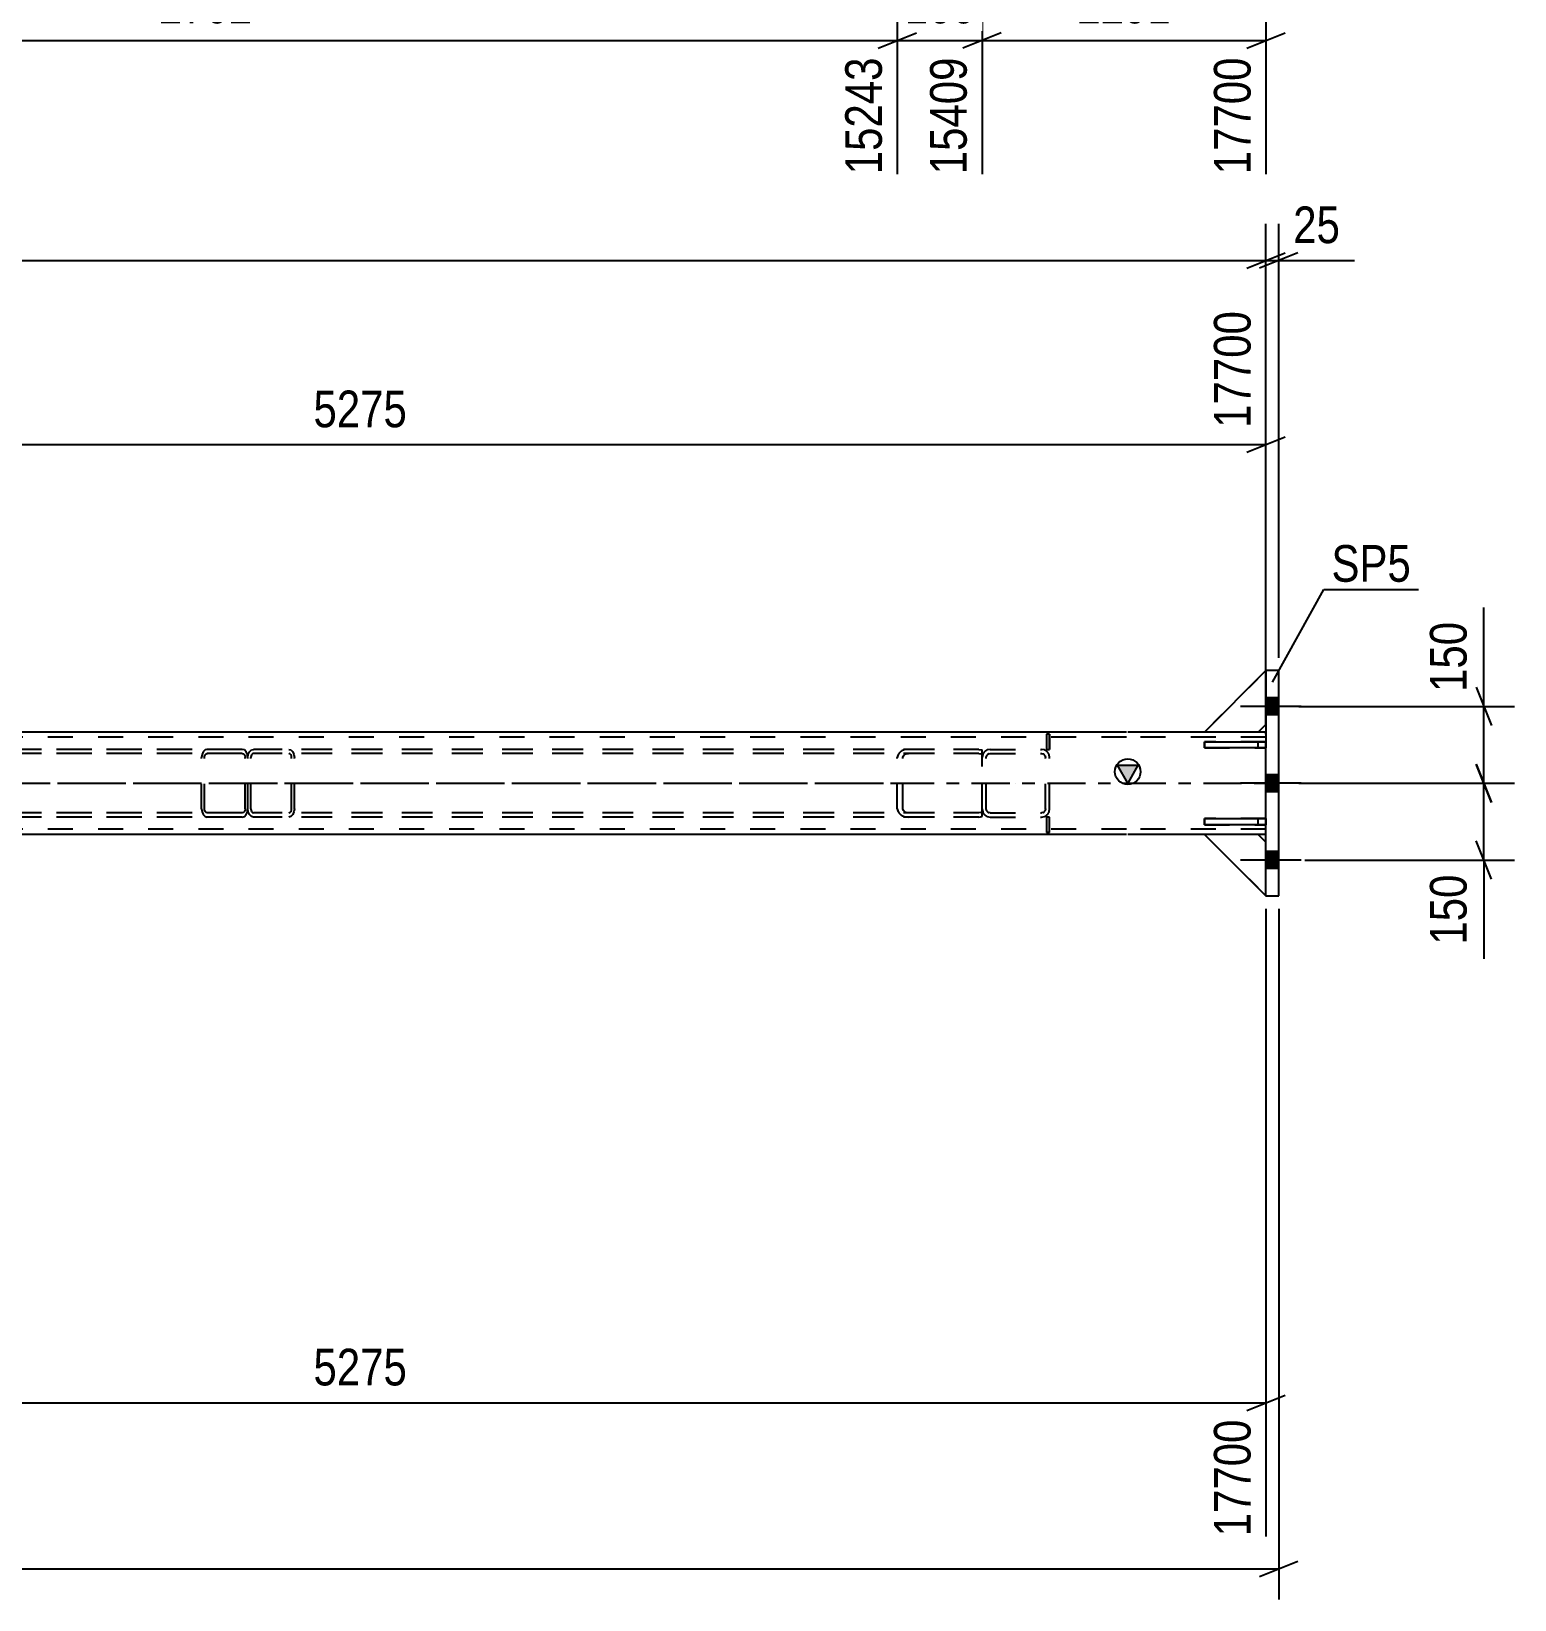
# Model space of a CAD drawing. Header units: millimetres. Extents: x -91 to 750, y -434 to 160.
# Drawn here: x 502.1 to 618, y -271.5 to -149 of the extents above; entities that cross this region are included whole.
import ezdxf

# ---------------------------------------------------------------- set-up
doc = ezdxf.new("R2010")
doc.units = ezdxf.units.MM
doc.linetypes.add('DXK_LINE_DOT2', pattern=[3.9198, 1.9599, -1.9599])
doc.linetypes.add('DXK_LINE_DOT3', pattern=[5.9187, 2.979, -0.9799, 0.9799, -0.9799])
doc.styles.add('Arial Narrow', font='ARIALN.TTF', dxfattribs={"height": 0.2})

# ---------------------------------------------------------------- blocks, each defined once
blk = doc.blocks.new('Part-761555327-1507 - 1403')
at = {"linetype": 'Continuous'}
blk.add_hatch(color=2, dxfattribs=at).paths.add_polyline_path([(587.74, -207.72), (586.94, -206.32), (588.54, -206.32)])
at = {"color": 7, "linetype": 'DXK_LINE_DOT2'}
for p, q in [((587.64, -204.12), (-40, -204.12)), ((598.54, -204.12), (587.74, -204.12)), ((597.94, -203.72), (593.74, -203.72)), ((598.54, -211.72), (598.54, -203.72)), ((587.64, -211.32), (-40, -211.32)), ((598.54, -211.32), (587.74, -211.32)), ((597.94, -211.72), (593.74, -211.72))]:
    blk.add_line(p, q, dxfattribs=at)
at = {"color": 2, "linetype": 'Continuous'}
for p, q in [((587.64, -203.72), (-35.2, -203.72)), ((593.74, -203.72), (587.74, -203.72)), ((598.54, -203.72), (597.94, -203.72)), ((587.74, -207.72), (586.94, -206.32)), ((586.94, -206.32), (588.54, -206.32)), ((588.54, -206.32), (587.74, -207.72)), ((587.64, -211.72), (-35.2, -211.72)), ((593.74, -211.72), (587.74, -211.72)), ((598.54, -211.72), (597.94, -211.72))]:
    blk.add_line(p, q, dxfattribs=at)
at = {"color": 7, "linetype": 'DXK_LINE_DOT3'}
for p, q in [((-40, -207.72), (587.64, -207.72)), ((587.74, -207.72), (598.54, -207.72))]:
    blk.add_line(p, q, dxfattribs=at)
at = {"color": 2, "linetype": 'Continuous'}
blk.add_circle((587.74, -206.82), 1, dxfattribs=at)
blk = doc.blocks.new('Part-761555327-1472 - 1403')
at = {"color": 2, "linetype": 'Continuous'}
for p, q in [((593.74, -203.72), (598.54, -198.92)), ((598.54, -203.12), (597.94, -203.72)), ((597.94, -203.72), (593.74, -203.72))]:
    blk.add_line(p, q, dxfattribs=at)
at = {"color": 7, "linetype": 'DXK_LINE_DOT2'}
blk.add_line((598.54, -203.12), (598.54, -198.92), dxfattribs=at)
blk = doc.blocks.new('Part-761555327-1609 - 1403')
at = {"color": 7, "linetype": 'DXK_LINE_DOT2'}
for p, q in [((461.9, -205.08), (461.64, -205.11)), ((461.64, -205.11), (461.64, -210.32)), ((461.64, -205.46), (461.73, -205.42)), ((461.73, -205.42), (461.9, -205.4)), ((572.63, -205.08), (461.9, -205.08)), ((572.63, -205.4), (461.9, -205.4)), ((467.73, -205.12), (467.39, -205.08)), ((467.39, -205.4), (467.56, -205.42)), ((467.8, -205.59), (467.83, -205.72)), ((467.83, -209.72), (467.83, -205.72)), ((468.27, -205.72), (468.2, -205.47)), ((468.27, -209.72), (468.27, -205.72)), ((461.73, -210.01), (461.64, -209.97)), ((461.64, -210.32), (461.9, -210.36)), ((461.9, -210.04), (461.73, -210.01)), ((572.63, -210.04), (461.9, -210.04)), ((572.63, -210.36), (461.9, -210.36)), ((467.56, -210.01), (467.39, -210.04)), ((467.39, -210.36), (467.73, -210.31)), ((467.83, -209.72), (467.8, -209.84)), ((468.2, -209.96), (468.27, -209.72))]:
    blk.add_line(p, q, dxfattribs=at)
at = {"color": 7, "linetype": 'DXK_LINE_DOT3'}
blk.add_line((464.64, -207.72), (569.89, -207.72), dxfattribs=at)
at = {"color": 7, "linetype": 'DXK_LINE_DOT2'}
for centre, radius, start, end in [((467.46, -205.81), 0.401, 32.4104, 75.4453), ((467.52, -205.9), 0.802, 32.4104, 75.4453), ((467.46, -209.62), 0.401, 284.5547, 327.5896), ((467.52, -209.53), 0.802, 284.5547, 327.5896)]:
    blk.add_arc(centre, radius, start, end, dxfattribs=at)
blk = doc.blocks.new('Bolt-761555327-1533 - 1403')
at = {"linetype": 'Continuous'}
for points in [[(599.54, -202.38), (599.54, -201.06), (598.54, -201.06), (598.54, -202.38)], [(599.54, -202.38), (599.54, -201.06), (598.54, -201.06), (598.54, -202.38)], [(599.54, -202.38), (599.54, -201.06), (598.54, -201.06), (598.54, -202.38)], [(599.54, -202.38), (599.54, -201.06), (598.54, -201.06), (598.54, -202.38)], [(599.54, -208.38), (599.54, -207.06), (598.54, -207.06), (598.54, -208.38)], [(599.54, -208.38), (599.54, -207.06), (598.54, -207.06), (598.54, -208.38)], [(599.54, -214.38), (599.54, -213.06), (598.54, -213.06), (598.54, -214.38)], [(599.54, -214.38), (599.54, -213.06), (598.54, -213.06), (598.54, -214.38)], [(599.54, -214.38), (599.54, -213.06), (598.54, -213.06), (598.54, -214.38)], [(599.54, -214.38), (599.54, -213.06), (598.54, -213.06), (598.54, -214.38)]]:
    blk.add_hatch(color=1, dxfattribs=at).paths.add_polyline_path(points)
at = {"color": 1, "linetype": 'Continuous'}
for p, q in [((601.3, -201.72), (596.54, -201.72)), ((601.3, -201.72), (596.54, -201.72)), ((601.3, -201.72), (596.54, -201.72)), ((601.3, -201.72), (596.54, -201.72)), ((599.54, -201.06), (598.54, -201.06)), ((599.54, -201.06), (598.54, -201.06)), ((599.54, -201.06), (598.54, -201.06)), ((599.54, -201.06), (598.54, -201.06)), ((599.54, -202.38), (598.54, -202.38)), ((599.54, -202.38), (598.54, -202.38)), ((599.54, -202.38), (598.54, -202.38)), ((599.54, -202.38), (598.54, -202.38)), ((601.3, -207.72), (596.54, -207.72)), ((601.3, -207.72), (596.54, -207.72)), ((599.54, -207.06), (598.54, -207.06)), ((599.54, -207.06), (598.54, -207.06)), ((599.54, -208.38), (598.54, -208.38)), ((599.54, -208.38), (598.54, -208.38)), ((599.54, -213.06), (598.54, -213.06)), ((599.54, -213.06), (598.54, -213.06)), ((599.54, -213.06), (598.54, -213.06)), ((599.54, -213.06), (598.54, -213.06)), ((601.3, -213.72), (596.54, -213.72)), ((601.3, -213.72), (596.54, -213.72)), ((601.3, -213.72), (596.54, -213.72)), ((601.3, -213.72), (596.54, -213.72)), ((599.54, -214.38), (598.54, -214.38)), ((599.54, -214.38), (598.54, -214.38)), ((599.54, -214.38), (598.54, -214.38)), ((599.54, -214.38), (598.54, -214.38))]:
    blk.add_line(p, q, dxfattribs=at)
blk = doc.blocks.new('Part-761555327-1475 - 1403')
at = {"color": 2, "linetype": 'Continuous'}
for p, q in [((597.94, -211.72), (593.74, -211.72)), ((593.74, -211.72), (598.54, -216.52)), ((598.54, -212.32), (597.94, -211.72))]:
    blk.add_line(p, q, dxfattribs=at)
at = {"color": 7, "linetype": 'DXK_LINE_DOT2'}
blk.add_line((598.54, -216.52), (598.54, -212.32), dxfattribs=at)
blk = doc.blocks.new('Part-761555327-1489 - 1403')
at = {"color": 7, "linetype": 'DXK_LINE_DOT2'}
for p, q in [((581.64, -203.88), (581.4, -203.88)), ((581.4, -203.88), (581.4, -205.08)), ((581.4, -203.88), (581.4, -205.08)), ((581.64, -203.88), (581.64, -205.08)), ((581.64, -205.08), (581.64, -203.88)), ((581.4, -205.08), (581.64, -205.08))]:
    blk.add_line(p, q, dxfattribs=at)
blk = doc.blocks.new('Part-761555327-1623 - 1403')
at = {"color": 7, "linetype": 'DXK_LINE_DOT2'}
for p, q in [((597.94, -211.72), (593.74, -211.72)), ((593.74, -211.72), (598.54, -216.52)), ((598.54, -212.32), (597.94, -211.72)), ((598.54, -216.52), (598.54, -212.32))]:
    blk.add_line(p, q, dxfattribs=at)
blk = doc.blocks.new('Part-761555327-1490 - 1403')
at = {"color": 7, "linetype": 'DXK_LINE_DOT2'}
for p, q in [((581.64, -210.36), (581.4, -210.36)), ((581.4, -210.36), (581.4, -211.56)), ((581.4, -210.36), (581.4, -211.56)), ((581.64, -211.56), (581.64, -210.36)), ((581.64, -211.56), (581.64, -210.36)), ((581.64, -211.56), (581.4, -211.56))]:
    blk.add_line(p, q, dxfattribs=at)
blk = doc.blocks.new('Part-761555327-1518 - 1403')
at = {"color": 2, "linetype": 'Continuous'}
for p, q in [((593.74, -210.96), (593.74, -210.48)), ((593.74, -210.48), (598.54, -210.48)), ((598.54, -210.48), (598.54, -210.96)), ((598.54, -210.96), (593.74, -210.96))]:
    blk.add_line(p, q, dxfattribs=at)
at = {"color": 7, "linetype": 'DXK_LINE_DOT2'}
blk.add_line((597.94, -210.96), (597.94, -210.48), dxfattribs=at)
blk = doc.blocks.new('Part-761555327-1519 - 1403')
at = {"color": 2, "linetype": 'Continuous'}
for p, q in [((593.74, -204.96), (593.74, -204.48)), ((593.74, -204.48), (598.54, -204.48)), ((598.54, -204.48), (598.54, -204.96)), ((598.54, -204.96), (593.74, -204.96))]:
    blk.add_line(p, q, dxfattribs=at)
at = {"color": 7, "linetype": 'DXK_LINE_DOT2'}
blk.add_line((597.94, -204.96), (597.94, -204.48), dxfattribs=at)
blk = doc.blocks.new('Part-761555327-1567 - 1403')
at = {"color": 2, "linetype": 'Continuous'}
for p, q in [((599.54, -198.92), (598.54, -198.92)), ((598.54, -198.92), (598.54, -204.48)), ((599.54, -216.52), (599.54, -198.92)), ((598.54, -210.48), (598.54, -204.96)), ((598.54, -216.52), (598.54, -210.96)), ((598.54, -216.52), (599.54, -216.52))]:
    blk.add_line(p, q, dxfattribs=at)
at = {"color": 7, "linetype": 'DXK_LINE_DOT2'}
for p, q in [((598.54, -204.48), (598.54, -204.96)), ((598.54, -210.96), (598.54, -210.48))]:
    blk.add_line(p, q, dxfattribs=at)
blk = doc.blocks.new('Part-761555327-1568 - 1403')
at = {"color": 7, "linetype": 'DXK_LINE_DOT2'}
for p, q in [((519, -205.72), (519.03, -205.47)), ((519, -209.72), (519, -205.72)), ((519.03, -205.47), (519.13, -205.26)), ((519.13, -205.26), (519.27, -205.12)), ((519.24, -205.59), (519.22, -205.72)), ((519.22, -209.72), (519.22, -205.72)), ((519.29, -205.49), (519.24, -205.59)), ((519.27, -205.12), (519.44, -205.08)), ((519.36, -205.42), (519.29, -205.49)), ((519.44, -205.4), (519.36, -205.42)), ((576.1, -205.08), (519.44, -205.08)), ((576.1, -205.4), (519.44, -205.4)), ((522.19, -205.08), (522.35, -205.12)), ((522.27, -205.42), (522.19, -205.4)), ((522.34, -205.49), (522.27, -205.42)), ((522.39, -205.59), (522.34, -205.49)), ((522.35, -205.12), (522.5, -205.26)), ((522.41, -205.72), (522.39, -205.59)), ((522.41, -209.72), (522.41, -205.72)), ((522.5, -205.26), (522.59, -205.47)), ((522.59, -205.47), (522.63, -205.72)), ((522.63, -209.72), (522.63, -205.72)), ((569.8, -205.47), (569.73, -205.72)), ((569.73, -209.72), (569.73, -205.72)), ((570.17, -205.72), (570.21, -205.59)), ((570.17, -209.72), (570.17, -205.72)), ((570.61, -205.08), (570.28, -205.12)), ((570.45, -205.42), (570.61, -205.4)), ((576.1, -205.08), (576.36, -205.11)), ((576.1, -205.4), (576.27, -205.42)), ((576.27, -205.42), (576.36, -205.46)), ((576.36, -210.32), (576.36, -205.11)), ((519.03, -209.96), (519, -209.72)), ((519.13, -210.17), (519.03, -209.96)), ((519.27, -210.31), (519.13, -210.17)), ((519.22, -209.72), (519.24, -209.84)), ((519.24, -209.84), (519.29, -209.94)), ((519.44, -210.36), (519.27, -210.31)), ((519.29, -209.94), (519.36, -210.01)), ((519.36, -210.01), (519.44, -210.04)), ((576.1, -210.04), (519.44, -210.04)), ((576.1, -210.36), (519.44, -210.36)), ((522.19, -210.04), (522.27, -210.01)), ((522.35, -210.31), (522.19, -210.36)), ((522.27, -210.01), (522.34, -209.94)), ((522.34, -209.94), (522.39, -209.84)), ((522.5, -210.17), (522.35, -210.31)), ((522.39, -209.84), (522.41, -209.72)), ((522.59, -209.96), (522.5, -210.17)), ((522.63, -209.72), (522.59, -209.96)), ((569.73, -209.72), (569.8, -209.96)), ((570.21, -209.84), (570.17, -209.72)), ((570.28, -210.31), (570.61, -210.36)), ((570.61, -210.04), (570.45, -210.01)), ((576.27, -210.01), (576.1, -210.04)), ((576.1, -210.36), (576.36, -210.32)), ((576.36, -209.97), (576.27, -210.01))]:
    blk.add_line(p, q, dxfattribs=at)
for centre, radius, start, end in [((570.48, -205.9), 0.802, 104.5547, 147.5896), ((570.55, -205.81), 0.401, 104.5547, 147.5896), ((570.48, -209.53), 0.802, 212.4104, 255.4453), ((570.55, -209.62), 0.401, 212.4104, 255.4453)]:
    blk.add_arc(centre, radius, start, end, dxfattribs=at)
blk = doc.blocks.new('Part-761555327-1606 - 1403')
at = {"color": 7, "linetype": 'DXK_LINE_DOT2'}
for p, q in [((576.41, -205.47), (576.36, -205.72)), ((576.36, -209.72), (576.36, -205.72)), ((576.68, -205.72), (576.71, -205.59)), ((576.68, -209.72), (576.68, -205.72)), ((577, -205.08), (576.76, -205.12)), ((576.88, -205.42), (577, -205.4)), ((577, -205.08), (581, -205.08)), ((577, -205.4), (581, -205.4)), ((581.25, -205.12), (581, -205.08)), ((581, -205.4), (581.12, -205.42)), ((581.3, -205.59), (581.32, -205.72)), ((581.32, -209.72), (581.32, -205.72)), ((581.64, -205.72), (581.59, -205.47)), ((581.64, -209.72), (581.64, -205.72)), ((576.36, -209.72), (576.41, -209.96)), ((576.71, -209.84), (576.68, -209.72)), ((576.76, -210.31), (577, -210.36)), ((577, -210.04), (576.88, -210.01)), ((577, -210.04), (581, -210.04)), ((577, -210.36), (581, -210.36)), ((581.12, -210.01), (581, -210.04)), ((581, -210.36), (581.25, -210.31)), ((581.32, -209.72), (581.3, -209.84)), ((581.59, -209.96), (581.64, -209.72))]:
    blk.add_line(p, q, dxfattribs=at)
at = {"color": 7, "linetype": 'DXK_LINE_DOT3'}
blk.add_line((579, -207.72), (579, -207.72), dxfattribs=at)
at = {"color": 7, "linetype": 'DXK_LINE_DOT2'}
for centre, radius, start, end in [((577, -205.72), 0.64, 112.5, 157.5), ((577, -205.72), 0.32, 112.5, 157.5), ((581, -205.72), 0.32, 22.5, 67.5), ((581, -205.72), 0.64, 22.5, 67.5), ((577, -209.72), 0.64, 202.5, 247.5), ((577, -209.72), 0.32, 202.5, 247.5), ((581, -209.72), 0.32, 292.5, 337.5), ((581, -209.72), 0.64, 292.5, 337.5)]:
    blk.add_arc(centre, radius, start, end, dxfattribs=at)
blk = doc.blocks.new('Part-761555327-1610 - 1403')
at = {"color": 7, "linetype": 'DXK_LINE_DOT2'}
for p, q in [((518.56, -205.08), (465.37, -205.08)), ((518.56, -205.4), (465.37, -205.4)), ((515.41, -205.47), (515.38, -205.72)), ((515.38, -209.72), (515.38, -205.72)), ((515.51, -205.26), (515.41, -205.47)), ((515.65, -205.12), (515.51, -205.26)), ((515.6, -205.72), (515.61, -205.59)), ((515.6, -209.72), (515.6, -205.72)), ((515.61, -205.59), (515.66, -205.49)), ((515.82, -205.08), (515.65, -205.12)), ((515.66, -205.49), (515.73, -205.42)), ((515.73, -205.42), (515.82, -205.4)), ((518.73, -205.12), (518.56, -205.08)), ((518.56, -205.4), (518.65, -205.42)), ((518.65, -205.42), (518.72, -205.49)), ((518.72, -205.49), (518.77, -205.59)), ((518.87, -205.26), (518.73, -205.12)), ((518.77, -205.59), (518.78, -205.72)), ((518.78, -209.72), (518.78, -205.72)), ((518.97, -205.47), (518.87, -205.26)), ((519, -205.72), (518.97, -205.47)), ((519, -209.72), (519, -205.72)), ((518.56, -210.04), (465.37, -210.04)), ((518.56, -210.36), (465.37, -210.36)), ((515.38, -209.72), (515.41, -209.96)), ((515.41, -209.96), (515.51, -210.17)), ((515.51, -210.17), (515.65, -210.31)), ((515.61, -209.84), (515.6, -209.72)), ((515.66, -209.94), (515.61, -209.84)), ((515.65, -210.31), (515.82, -210.36)), ((515.73, -210.01), (515.66, -209.94)), ((515.82, -210.04), (515.73, -210.01)), ((518.65, -210.01), (518.56, -210.04)), ((518.56, -210.36), (518.73, -210.31)), ((518.72, -209.94), (518.65, -210.01)), ((518.77, -209.84), (518.72, -209.94)), ((518.73, -210.31), (518.87, -210.17)), ((518.78, -209.72), (518.77, -209.84)), ((518.87, -210.17), (518.97, -209.96)), ((518.97, -209.96), (519, -209.72))]:
    blk.add_line(p, q, dxfattribs=at)
blk = doc.blocks.new('Part-761555327-1618 - 1403')
at = {"color": 7, "linetype": 'DXK_LINE_DOT2'}
for p, q in [((593.74, -203.72), (598.54, -198.92)), ((598.54, -198.92), (598.54, -203.12)), ((598.54, -203.12), (597.94, -203.72)), ((597.94, -203.72), (593.74, -203.72))]:
    blk.add_line(p, q, dxfattribs=at)
blk = doc.blocks.new('Part-761555327-1620 - 1403')
at = {"color": 7, "linetype": 'DXK_LINE_DOT2'}
for p, q in [((593.74, -203.72), (598.54, -198.92)), ((598.54, -198.92), (598.54, -203.12)), ((598.54, -203.12), (597.94, -203.72)), ((597.94, -203.72), (593.74, -203.72))]:
    blk.add_line(p, q, dxfattribs=at)
blk = doc.blocks.new('Part-761555327-1621 - 1403')
at = {"color": 7, "linetype": 'DXK_LINE_DOT2'}
for p, q in [((597.94, -211.72), (593.74, -211.72)), ((593.74, -211.72), (598.54, -216.52)), ((598.54, -212.32), (597.94, -211.72)), ((598.54, -216.52), (598.54, -212.32))]:
    blk.add_line(p, q, dxfattribs=at)
blk = doc.blocks.new('Part-761555327-1624 - 1403')
at = {"color": 7, "linetype": 'DXK_LINE_DOT2'}
for p, q in [((598.54, -210.48), (593.74, -210.48)), ((593.74, -210.48), (593.74, -210.96)), ((597.94, -210.96), (597.94, -210.48)), ((598.54, -210.96), (598.54, -210.48)), ((593.74, -210.96), (598.54, -210.96))]:
    blk.add_line(p, q, dxfattribs=at)
blk = doc.blocks.new('Part-761555327-1625 - 1403')
at = {"color": 7, "linetype": 'DXK_LINE_DOT2'}
for p, q in [((598.54, -204.48), (593.74, -204.48)), ((593.74, -204.48), (593.74, -204.96)), ((597.94, -204.96), (597.94, -204.48)), ((598.54, -204.96), (598.54, -204.48)), ((593.74, -204.96), (598.54, -204.96))]:
    blk.add_line(p, q, dxfattribs=at)
blk = doc.blocks.new('StraightDimension-761555327-4321 - 3828')
at = {"color": 7, "linetype": 'Continuous'}
for p, q in [((576.36, -122.6), (576.36, -160.15)), ((598.54, -139.4), (598.54, -160.15)), ((577.86, -149.11), (574.86, -150.31)), ((597.04, -150.31), (600.04, -149.11)), ((576.36, -149.71), (598.54, -149.71))]:
    blk.add_line(p, q, dxfattribs=at)
at = {"color": 0}
blk.add_wipeout([(591.71, -148.96), (591.71, -144.76), (583.2, -144.76), (583.2, -148.96)], dxfattribs=at)
at = {"color": 3, "style": 'Arial Narrow'}
blk.add_text('2291', height=2.863, dxfattribs=at).set_placement((583.8, -148.36))
at = {"color": 0, "linetype": 'Continuous'}
blk.add_wipeout([(597.94, -150.41), (593.74, -150.41), (593.74, -160.75), (597.94, -160.75)], dxfattribs=at)
at = {"color": 3, "linetype": 'Continuous', "style": 'Arial Narrow'}
blk.add_text('17700', height=2.863, rotation=90.0002, dxfattribs=at).set_placement((597.34, -160.15))
blk = doc.blocks.new('StraightDimension-761555327-4331 - 3828')
at = {"color": 7, "linetype": 'Continuous'}
for p, q in [((569.73, -122.6), (569.73, -160.15)), ((576.36, -122.6), (576.36, -160.15)), ((568.23, -150.31), (571.23, -149.11)), ((577.86, -149.11), (574.86, -150.31)), ((569.73, -149.71), (576.36, -149.71))]:
    blk.add_line(p, q, dxfattribs=at)
at = {"color": 0}
blk.add_wipeout([(576.39, -148.96), (576.39, -144.76), (569.71, -144.76), (569.71, -148.96)], dxfattribs=at)
at = {"color": 0, "linetype": 'Continuous'}
blk.add_wipeout([(575.76, -150.41), (571.56, -150.41), (571.56, -160.75), (575.76, -160.75)], dxfattribs=at)
at = {"color": 3, "style": 'Arial Narrow'}
blk.add_text('166', height=2.863, dxfattribs=at).set_placement((570.31, -148.36))
at = {"color": 3, "linetype": 'Continuous', "style": 'Arial Narrow'}
blk.add_text('15409', height=2.863, rotation=90.0002, dxfattribs=at).set_placement((575.16, -160.15))
blk = doc.blocks.new('StraightDimension-761555327-4348 - 3828')
at = {"color": 7, "linetype": 'Continuous'}
for p, q in [((461.64, -122.6), (461.64, -164.65)), ((569.73, -122.6), (569.73, -160.15)), ((463.14, -149.11), (460.14, -150.31)), ((568.23, -150.31), (571.23, -149.11)), ((461.64, -149.71), (569.73, -149.71))]:
    blk.add_line(p, q, dxfattribs=at)
at = {"color": 0}
blk.add_wipeout([(519.94, -148.96), (519.94, -144.76), (511.43, -144.76), (511.43, -148.96)], dxfattribs=at)
at = {"color": 3, "style": 'Arial Narrow'}
blk.add_text('2702', height=2.863, dxfattribs=at).set_placement((512.03, -148.36))
at = {"color": 0, "linetype": 'Continuous'}
blk.add_wipeout([(569.13, -150.41), (564.93, -150.41), (564.93, -160.75), (569.13, -160.75)], dxfattribs=at)
at = {"color": 3, "linetype": 'Continuous', "style": 'Arial Narrow'}
blk.add_text('15243', height=2.863, rotation=90.0002, dxfattribs=at).set_placement((568.53, -160.15))
blk = doc.blocks.new('StraightDimension-761555327-1628 - 1403')
at = {"color": 7, "linetype": 'Continuous'}
for p, q in [((615.57, -201.72), (615.57, -193.98)), ((615.57, -201.72), (615.57, -193.98)), ((614.97, -200.22), (616.17, -203.22)), ((601.12, -201.72), (617.97, -201.72)), ((615.57, -207.72), (615.57, -201.72)), ((616.17, -209.22), (614.97, -206.22)), ((601.12, -207.72), (617.97, -207.72))]:
    blk.add_line(p, q, dxfattribs=at)
at = {"color": 0}
blk.add_wipeout([(614.82, -194.51), (610.62, -194.51), (610.62, -201.19), (614.82, -201.19)], dxfattribs=at)
at = {"color": 3, "style": 'Arial Narrow'}
blk.add_text('150', height=2.863, rotation=90.0002, dxfattribs=at).set_placement((614.22, -200.59))
blk = doc.blocks.new('StraightDimension-761555327-1645 - 1403')
at = {"color": 7, "linetype": 'Continuous'}
for p, q in [((614.97, -206.22), (616.17, -209.22)), ((601.12, -207.72), (617.97, -207.72)), ((615.57, -213.72), (615.57, -207.72)), ((616.17, -215.22), (614.97, -212.22)), ((601.57, -213.72), (617.97, -213.72)), ((615.57, -213.72), (615.57, -221.45)), ((615.57, -213.72), (615.57, -221.45))]:
    blk.add_line(p, q, dxfattribs=at)
at = {"color": 0}
blk.add_wipeout([(614.82, -214.24), (610.62, -214.24), (610.62, -220.93), (614.82, -220.93)], dxfattribs=at)
at = {"color": 3, "style": 'Arial Narrow'}
blk.add_text('150', height=2.863, rotation=90.0002, dxfattribs=at).set_placement((614.22, -220.33))
blk = doc.blocks.new('StraightDimension-761555327-1710 - 1403')
at = {"color": 7, "linetype": 'Continuous'}
for p, q in [((457.01, -217.33), (457.01, -266.55)), ((598.54, -217.52), (598.54, -266.55)), ((458.51, -255.51), (455.51, -256.71)), ((597.04, -256.71), (600.04, -255.51)), ((457.01, -256.11), (598.54, -256.11))]:
    blk.add_line(p, q, dxfattribs=at)
at = {"color": 0}
blk.add_wipeout([(532.03, -255.36), (532.03, -251.16), (523.52, -251.16), (523.52, -255.36)], dxfattribs=at)
at = {"color": 3, "style": 'Arial Narrow'}
blk.add_text('5275', height=2.863, dxfattribs=at).set_placement((524.12, -254.76))
at = {"color": 0, "linetype": 'Continuous'}
blk.add_wipeout([(597.94, -256.81), (593.74, -256.81), (593.74, -267.15), (597.94, -267.15)], dxfattribs=at)
at = {"color": 3, "linetype": 'Continuous', "style": 'Arial Narrow'}
blk.add_text('17700', height=2.863, rotation=90.0002, dxfattribs=at).set_placement((597.34, -266.55))
blk = doc.blocks.new('StraightDimension-761555327-1752 - 1403')
at = {"color": 7, "linetype": 'Continuous'}
for p, q in [((598.54, -197.92), (598.54, -164.03)), ((597.04, -167.48), (600.04, -166.28)), ((-40, -166.88), (598.54, -166.88))]:
    blk.add_line(p, q, dxfattribs=at)
blk = doc.blocks.new('StraightDimension-761555327-1776 - 1403')
at = {"color": 7, "linetype": 'Continuous'}
for p, q in [((598.54, -197.92), (598.54, -164.03)), ((599.54, -197.92), (599.54, -164.03)), ((597.04, -167.48), (600.04, -166.28)), ((601.04, -166.28), (598.04, -167.48)), ((598.54, -166.88), (599.54, -166.88)), ((599.54, -166.88), (605.45, -166.88)), ((599.54, -166.88), (605.45, -166.88))]:
    blk.add_line(p, q, dxfattribs=at)
at = {"color": 0}
blk.add_wipeout([(604.92, -166.13), (604.92, -161.93), (600.07, -161.93), (600.07, -166.13)], dxfattribs=at)
at = {"color": 3, "style": 'Arial Narrow'}
blk.add_text('25', height=2.863, dxfattribs=at).set_placement((600.67, -165.53))
blk = doc.blocks.new('StraightDimension-761555327-1794 - 1403')
at = {"color": 7, "linetype": 'Continuous'}
for p, q in [((599.54, -217.52), (599.54, -271.49)), ((-41, -269.09), (599.54, -269.09)), ((598.04, -269.69), (601.04, -268.49))]:
    blk.add_line(p, q, dxfattribs=at)
blk = doc.blocks.new('StraightDimension-761555327-1836 - 1403')
at = {"color": 7, "linetype": 'Continuous'}
for p, q in [((457.01, -195.59), (457.01, -170.82)), ((598.54, -202.72), (598.54, -170.82)), ((458.51, -180.66), (455.51, -181.86)), ((457.01, -181.26), (598.54, -181.26)), ((597.04, -181.86), (600.04, -180.66))]:
    blk.add_line(p, q, dxfattribs=at)
at = {"color": 0}
blk.add_wipeout([(532.03, -180.51), (532.03, -176.31), (523.52, -176.31), (523.52, -180.51)], dxfattribs=at)
at = {"color": 3, "style": 'Arial Narrow'}
blk.add_text('5275', height=2.863, dxfattribs=at).set_placement((524.12, -179.91))
at = {"color": 0, "linetype": 'Continuous'}
blk.add_wipeout([(597.94, -170.22), (593.74, -170.22), (593.74, -180.56), (597.94, -180.56)], dxfattribs=at)
at = {"color": 3, "linetype": 'Continuous', "style": 'Arial Narrow'}
blk.add_text('17700', height=2.863, rotation=90.0002, dxfattribs=at).set_placement((597.34, -179.96))
blk = doc.blocks.new('Mark-761555327-1563 - 1403')
at = {"color": 0}
blk.add_wipeout([(609.87, -191.98), (609.87, -188.98), (603.66, -188.98), (603.66, -191.98)], dxfattribs=at)
blk.add_wipeout([(609.87, -191.98), (609.87, -188.98), (603.66, -188.98), (603.66, -191.98)], dxfattribs=at)
at = {"color": 30, "linetype": 'Continuous'}
for p, q in [((599.04, -199.82), (603.06, -192.58)), ((603.06, -192.58), (610.47, -192.58))]:
    blk.add_line(p, q, dxfattribs=at)
at = {"color": 3, "style": 'Arial Narrow'}
blk.add_text('SP5', height=2.863, dxfattribs=at).set_placement((603.66, -191.98))

msp = doc.modelspace()

# ---------------------------------------------------------------- block references
for name in ['StraightDimension-761555327-4321 - 3828', 'Part-761555327-1472 - 1403', 'Part-761555327-1618 - 1403', 'Part-761555327-1620 - 1403', 'Part-761555327-1567 - 1403', 'Bolt-761555327-1533 - 1403', 'Part-761555327-1507 - 1403', 'Part-761555327-1489 - 1403', 'Part-761555327-1519 - 1403', 'Part-761555327-1625 - 1403', 'Part-761555327-1609 - 1403', 'Part-761555327-1610 - 1403', 'Part-761555327-1568 - 1403', 'Part-761555327-1606 - 1403', 'Part-761555327-1490 - 1403', 'Part-761555327-1518 - 1403', 'Part-761555327-1624 - 1403', 'Part-761555327-1475 - 1403', 'Part-761555327-1623 - 1403', 'Part-761555327-1621 - 1403', 'StraightDimension-761555327-1710 - 1403']:
    msp.add_blockref(name, (0, 0))

# ---------------------------------------------------------------- next in the draw order: block references
for name in ['StraightDimension-761555327-4331 - 3828', 'StraightDimension-761555327-1628 - 1403']:
    msp.add_blockref(name, (0, 0))

# ---------------------------------------------------------------- next in the draw order: block references
for name in ['StraightDimension-761555327-4348 - 3828', 'StraightDimension-761555327-1645 - 1403']:
    msp.add_blockref(name, (0, 0))

# ---------------------------------------------------------------- next in the draw order: block references
for name in ['StraightDimension-761555327-1752 - 1403', 'StraightDimension-761555327-1794 - 1403']:
    msp.add_blockref(name, (0, 0))

# ---------------------------------------------------------------- next in the draw order: block references
msp.add_blockref('StraightDimension-761555327-1776 - 1403', (0, 0))

# ---------------------------------------------------------------- next in the draw order: block references
msp.add_blockref('StraightDimension-761555327-1836 - 1403', (0, 0))

# ---------------------------------------------------------------- next in the draw order: block references
msp.add_blockref('Mark-761555327-1563 - 1403', (0, 0))

doc.saveas('drawing.dxf')
